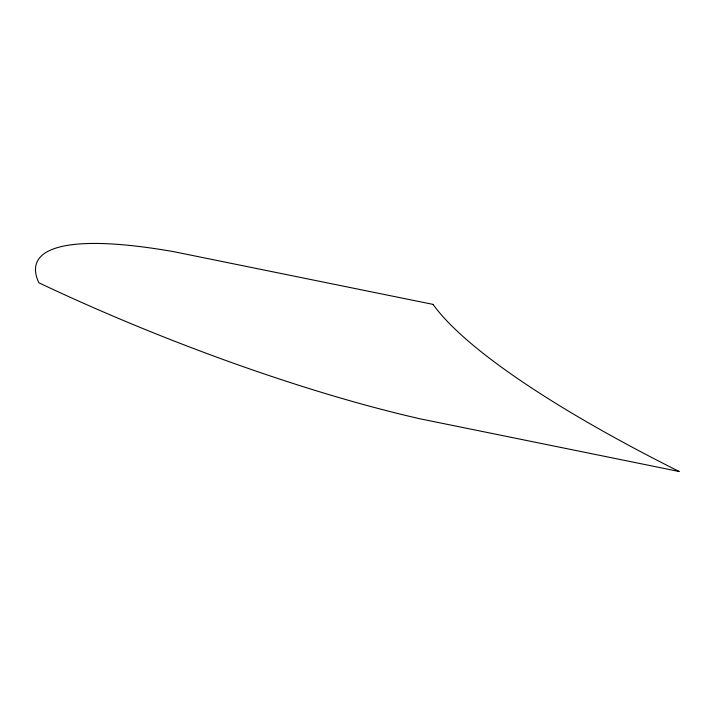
<?xml version="1.0" encoding="UTF-8"?>
<svg xmlns="http://www.w3.org/2000/svg" width="715" height="715" viewBox="0 0 715 715"><rect width="100%" height="100%" fill="white"/><g stroke="black" fill="none" stroke-linecap="round" stroke-linejoin="round"><path stroke-width="1.07" d="M433.049 304.384L174.415 251.805A436.874 87.096 21.6 0 0 38.851 282.774A436.874 87.096 21.6 0 0 420.599 418.927L679.25 471.516A522.853 104.238 21.6 0 1 433.049 304.384"/></g></svg>
